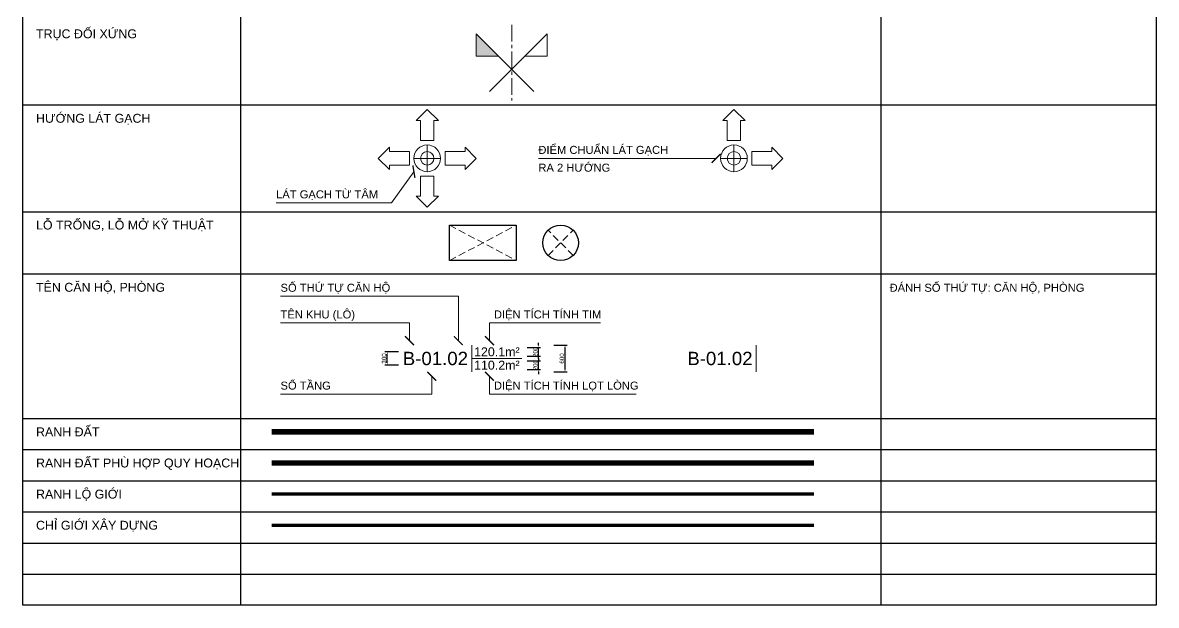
# Model space of a CAD drawing. Header units: millimetres. Extents: x -1682 to 23818, y -2364 to 49187.
# Drawn here: x -1682 to 23818, y -2364 to 10736 of the extents above; entities that cross this region are included whole.
import ezdxf
from ezdxf.enums import TextEntityAlignment as Align
from ezdxf.lldxf.tags import DXFTag

# ---------------------------------------------------------------- set-up
doc = ezdxf.new("R2010")
doc.units = ezdxf.units.MM
doc.set_wipeout_variables(frame=1)
for name, pattern in [('CENTERX2', [4, 2.5, -0.5, 0.5, -0.5]), ('HIDDEN2', [4.7624999999999975, 3.174999999999999, -1.587499999999999]), ('PHANTOM', [63.50000000000001, 31.75, -6.35, 6.35, -6.35, 6.35, -6.35])]:
    doc.linetypes.add(name, pattern=pattern)
for name, color, linetype in [('CGXD', 5, 'HIDDEN2'), ('RD-AB', 4, 'PHANTOM'), ('RD-QH', 6, 'CENTERX2'), ('RLG', 2, 'FENCELINE1')]:
    doc.layers.add(name, color=color, linetype=linetype)
for name, color, linetype, lineweight in [('CHU-1', 7, 'Continuous', 9), ('DIM', 1, 'Continuous', 5), ('HATCH', 9, 'Continuous', 9), ('KI-HIEU', 6, 'Continuous', 13), ('NET THAY', 2, 'Continuous', 25)]:
    doc.layers.add(name, color=color, linetype=linetype, lineweight=lineweight)
doc.layers.add('Z-NO-PLOT', color=249, linetype='Continuous', plot=False)
doc.styles.add('Arial', font='arial_0.ttf', dxfattribs={"height": 200})
doc.styles.add('TA1', font='arial_0.ttf')
doc.linetypes.add('FENCELINE1', pattern='A,6.35,-2.54,[133,ltypeshp.shx,S=2.54,R=0,X=-2.54,Y=0],-2.54,25.4', length=36.83)
tags = doc.linetypes.add('R-QH_LINE', pattern='A,0.5,-0.2,["R-QH",Standard,S=0.1,R=0,X=-0.1,Y=-0.05],-0.25', length=0.95).pattern_tags.tags
tags[6] = DXFTag(74, 10)
doc.dimstyles.new('D_100', dxfattribs={"dimtxt": 220, "dimasz": 150, "dimexe": 150, "dimexo": 150, "dimgap": 80, "dimtad": 1, "dimdec": 0, "dimzin": 9, "dimtxsty": 'TA1', "dimblk": 'ARCHTICK', "dimcen": 1, "dimdle": 150, "dimclrd": 256, "dimclre": 256, "dimclrt": 7, "dimadec": 0, "dimazin": 0, "dimtfac": 1, "dimtdec": 0, "dimtix": 1, "dimtmove": 1, "dimatfit": 3, "dimfxl": 0, "dimtolj": 1, "dimtzin": 0, "dimlwd": -1, "dimlwe": -1, "dimarcsym": 0})
doc.dimstyles.new('D_150_KTx1.5', dxfattribs={"dimtxt": 300, "dimasz": 225, "dimexe": 225, "dimexo": 225, "dimgap": 120, "dimtad": 1, "dimdec": 0, "dimzin": 9, "dimtxsty": 'TA1', "dimblk": 'ARCHTICK', "dimcen": 1, "dimdle": 225, "dimclrd": 256, "dimclre": 256, "dimclrt": 7, "dimadec": 0, "dimazin": 0, "dimtfac": 1, "dimtdec": 0, "dimtix": 1, "dimtmove": 1, "dimatfit": 3, "dimldrblk": 'ARCHTICK', "dimfxl": 0, "dimtolj": 1, "dimtzin": 0, "dimlwd": -1, "dimlwe": -1, "dimarcsym": 0})

# ---------------------------------------------------------------- blocks, each defined once
blk = doc.blocks.new('A$C2FA43BD4')
at = {"linetype": 'CENTERX2', "ltscale": 150}
blk.add_line((0, 1700), (0, 0), dxfattribs=at)
at = {"ltscale": 30}
for points in [[(500, 200), (-800, 1500), (-800, 1000), (-300, 1000)], [(-500, 200), (800, 1500), (800, 1000), (300, 1000)]]:
    blk.add_lwpolyline(points, dxfattribs=at)
blk.add_solid([(-800, 1000), (-800, 1500), (-300, 1000)], dxfattribs=at)
blk = doc.blocks.new('*U34')
at = {"ltscale": 30}
for p, q in [((0, -150), (0, 150)), ((-150, 0), (150, 0))]:
    blk.add_line(p, q, dxfattribs=at)
for points in [[(125, 425), (75, 425), (75, 200), (-75, 200), (-75, 425), (-125, 425), (0, 550)], [(-425, 125), (-425, 75), (-200, 75), (-200, -75), (-425, -75), (-425, -125), (-550, 0)], [(425, 125), (425, 75), (200, 75), (200, -75), (425, -75), (425, -125), (550, 0)], [(125, -425), (75, -425), (75, -200), (-75, -200), (-75, -425), (-125, -425), (0, -550)]]:
    blk.add_lwpolyline(points, close=True, dxfattribs=at)
for radius in [150, 75]:
    blk.add_circle((0, 0), radius, dxfattribs=at)
blk = doc.blocks.new('*U35')
at = {"ltscale": 30}
for p, q in [((0, -150), (0, 150)), ((-150, 0), (150, 0))]:
    blk.add_line(p, q, dxfattribs=at)
for points in [[(125, 425), (75, 425), (75, 200), (-75, 200), (-75, 425), (-125, 425), (0, 550)], [(425, 125), (425, 75), (200, 75), (200, -75), (425, -75), (425, -125), (550, 0)]]:
    blk.add_lwpolyline(points, close=True, dxfattribs=at)
for radius in [150, 75]:
    blk.add_circle((0, 0), radius, dxfattribs=at)
blk = doc.blocks.new('_ArchTick')
at = {"color": 0, "const_width": 0.15}
blk.add_lwpolyline([(-0.5, -0.5), (0.5, 0.5)], dxfattribs=at)
blk = doc.blocks.new('*U38')
blk.add_wipeout([(1128.349980452458, 599.9999999999927), (0, 599.9999999999927), (0, 0), (1128.349980452448, 0)])
blk.add_wipeout([(-1600.000000000011, 600.0000000000218), (-2.000888343900442e-11, 600.0000000000218), (-2.000888343900442e-11, 1.8189894035458565e-12), (-1600.000000000011, 1.8189894035458565e-12)])
for p, q in [((0, 0), (0, 600)), ((1128.349980452451, 300), (0, 300))]:
    blk.add_line(p, q)
at = {"color": 2, "style": 'Arial', "flags": 8}
blk.add_attdef('111.1M2', text='', height=200, dxfattribs=at).set_placement((1078.349980452451, 450), align=Align.MIDDLE_RIGHT)
at = {"color": 7, "style": 'Arial', "flags": 8}
blk.add_attdef('A-00.00', text='', height=300, dxfattribs=at).set_placement((-1550, 300), align=Align.MIDDLE_LEFT)
at = {"style": 'Arial', "flags": 8}
blk.add_attdef('222.2M2', text='', height=200, dxfattribs=at).set_placement((1078.349980452451, 150), align=Align.MIDDLE_RIGHT)
blk = doc.blocks.new('*U37')
blk.add_wipeout([(-1600.000000000011, 600.0000000000218), (-2.000888343900442e-11, 600.0000000000218), (-2.000888343900442e-11, 1.8189894035458565e-12), (-1600.000000000011, 1.8189894035458565e-12)])
blk.add_line((0, 0), (0, 600))
at = {"color": 7, "style": 'Arial', "flags": 8}
blk.add_attdef('A-00.00', text='', height=300, dxfattribs=at).set_placement((-1550, 300), align=Align.MIDDLE_LEFT)
blk = doc.blocks.new('*D80')
at = {"layer": 'Defpoints', "color": 0, "transparency": 16777216}
for p in [(6518.085693446934, 3336.200110091786), (6818.085693446934, 3336.200110091786), (6818.085693446934, 3036.200110091786)]:
    blk.add_point(p, dxfattribs=at)
at = {"layer": 'Z-NO-PLOT', "transparency": 16777216}
for p, q in [((6768.085693446934, 3336.200110091786), (6468.085693446934, 3336.200110091786)), ((6518.085693446934, 3086.200110091786), (6518.085693446934, 3286.200110091786)), ((6768.085693446934, 3036.200110091786), (6468.085693446934, 3036.200110091786))]:
    blk.add_line(p, q, dxfattribs=at)
for points in [[(6509.752360113601, 3286.200110091786), (6526.419026780267, 3286.200110091786), (6518.085693446934, 3336.200110091786)], [(6509.752360113601, 3086.200110091786), (6526.419026780267, 3086.200110091786), (6518.085693446934, 3036.200110091786)]]:
    blk.add_solid(points, dxfattribs=at)
at = {"layer": 'Z-NO-PLOT', "color": 7, "lineweight": 5, "transparency": 16777216, "insert": (6446.994288262758, 3186.200110091787), "char_height": 100, "attachment_point": 5, "rotation": 90, "style": 'TA1'}
blk.add_mtext('\\A1;300', dxfattribs=at)
blk = doc.blocks.new('*D81')
at = {"layer": 'Defpoints', "color": 0, "transparency": 16777216}
for p in [(9618.085693446934, 3436.200110091786), (9918.085693446934, 3436.200110091786), (9618.085693446934, 3236.200110091786)]:
    blk.add_point(p, dxfattribs=at)
at = {"layer": 'Z-NO-PLOT', "transparency": 16777216}
for p, q in [((9668.085693446934, 3436.200110091786), (9968.085693446934, 3436.200110091786)), ((9918.085693446934, 3486.200110091786), (9918.085693446934, 3536.200110091786)), ((9918.085693446934, 3236.200110091786), (9918.085693446934, 3436.200110091786)), ((9668.085693446934, 3236.200110091786), (9968.085693446934, 3236.200110091786)), ((9918.085693446934, 3186.200110091786), (9918.085693446934, 3136.200110091786))]:
    blk.add_line(p, q, dxfattribs=at)
for points in [[(9909.7523601136, 3486.200110091786), (9926.419026780268, 3486.200110091786), (9918.085693446934, 3436.200110091786)], [(9909.7523601136, 3186.200110091786), (9926.419026780268, 3186.200110091786), (9918.085693446934, 3236.200110091786)]]:
    blk.add_solid(points, dxfattribs=at)
at = {"layer": 'Z-NO-PLOT', "color": 7, "lineweight": 5, "transparency": 16777216, "insert": (9847.028394674764, 3336.200110091788), "char_height": 100, "attachment_point": 5, "rotation": 90, "style": 'TA1'}
blk.add_mtext('\\A1;200', dxfattribs=at)
blk = doc.blocks.new('*D82')
at = {"layer": 'Defpoints', "color": 0, "transparency": 16777216}
for p in [(10218.08569344693, 3486.200110091786), (10518.08569344693, 3486.200110091786), (10218.08569344693, 2886.200110091786)]:
    blk.add_point(p, dxfattribs=at)
at = {"layer": 'Z-NO-PLOT', "transparency": 16777216}
for p, q in [((10268.08569344693, 3486.200110091786), (10568.08569344693, 3486.200110091786)), ((10518.08569344693, 2936.200110091786), (10518.08569344693, 3436.200110091786)), ((10268.08569344693, 2886.200110091786), (10568.08569344693, 2886.200110091786))]:
    blk.add_line(p, q, dxfattribs=at)
for points in [[(10509.7523601136, 3436.200110091786), (10526.41902678027, 3436.200110091786), (10518.08569344693, 3486.200110091786)], [(10509.7523601136, 2936.200110091786), (10526.41902678027, 2936.200110091786), (10518.08569344693, 2886.200110091786)]]:
    blk.add_solid(points, dxfattribs=at)
at = {"layer": 'Z-NO-PLOT', "color": 7, "lineweight": 5, "transparency": 16777216, "insert": (10447.02839467476, 3186.200110091788), "char_height": 100, "attachment_point": 5, "rotation": 90, "style": 'TA1'}
blk.add_mtext('\\A1;600', dxfattribs=at)
blk = doc.blocks.new('*D83')
at = {"layer": 'Defpoints', "color": 0, "transparency": 16777216}
for p in [(9618.085693446934, 3136.200110091786), (9918.085693446934, 3136.200110091786), (9618.085693446934, 2936.200110091786)]:
    blk.add_point(p, dxfattribs=at)
at = {"layer": 'Z-NO-PLOT', "transparency": 16777216}
for p, q in [((9668.085693446934, 3136.200110091786), (9968.085693446934, 3136.200110091786)), ((9918.085693446934, 3186.200110091786), (9918.085693446934, 3236.200110091786)), ((9918.085693446934, 2936.200110091786), (9918.085693446934, 3136.200110091786)), ((9668.085693446934, 2936.200110091786), (9968.085693446934, 2936.200110091786)), ((9918.085693446934, 2886.200110091786), (9918.085693446934, 2836.200110091786))]:
    blk.add_line(p, q, dxfattribs=at)
for points in [[(9909.7523601136, 3186.200110091786), (9926.419026780268, 3186.200110091786), (9918.085693446934, 3136.200110091786)], [(9909.7523601136, 2886.200110091786), (9926.419026780268, 2886.200110091786), (9918.085693446934, 2936.200110091786)]]:
    blk.add_solid(points, dxfattribs=at)
at = {"layer": 'Z-NO-PLOT', "color": 7, "lineweight": 5, "transparency": 16777216, "insert": (9847.028394674764, 3036.200110091788), "char_height": 100, "attachment_point": 5, "rotation": 90, "style": 'TA1'}
blk.add_mtext('\\A1;200', dxfattribs=at)

msp = doc.modelspace()

# ---------------------------------------------------------------- linework, layer by layer
at = {"layer": 'CGXD', "ltscale": 200, "const_width": 75}
msp.add_lwpolyline([(16118.08569344693, -563.799889908214), (3918.085693446934, -563.799889908214)], dxfattribs=at)
at = {"layer": 'HATCH', "linetype": 'HIDDEN2', "ltscale": 50}
for p, q in [((7918.085693446934, 5386.200110091786), (9418.085693446934, 6186.200110091786)), ((7918.085693446934, 6186.200110091786), (9418.085693446934, 5386.200110091786)), ((10700.92840592157, 5503.357397617166), (10135.2429809723, 6069.042822566404)), ((10135.2429809723, 5503.357397617168), (10700.92840592157, 6069.042822566404))]:
    msp.add_line(p, q, dxfattribs=at)
at = {"layer": 'NET THAY'}
for p, q in [((3218.085693446934, 48336.20011009178), (3218.085693447574, -2363.799889908214)), ((17618.08569344693, 48336.20011009178), (17618.08569344746, -2363.799889908214)), ((-1681.914306553066, 8886.200110091786), (23818.08569344693, 8886.200110091786)), ((-1681.914306553066, 6486.200110091786), (23818.08569344693, 6486.200110091786)), ((-1681.914306553066, 5086.200110091786), (23818.08569344693, 5086.200110091786)), ((-1681.914306553066, 1836.200110091786), (23818.08569344693, 1836.200110091786)), ((-1681.914306553066, 1136.200110091786), (23818.08569344693, 1136.200110091786)), ((-1681.914306553066, 436.200110091786), (23818.08569344693, 436.200110091786)), ((-1681.914306553066, -263.799889908214), (23818.08569344693, -263.799889908214)), ((-1681.914306553066, -963.799889908214), (23818.08569344693, -963.799889908214)), ((-1681.914306553066, -1663.799889908214), (23818.08569344693, -1663.799889908214))]:
    msp.add_line(p, q, dxfattribs=at)
msp.add_lwpolyline([(-1681.914306553066, 48336.20011009178), (23818.08569344693, 48336.20011009178), (23818.08569344787, -2363.799889908214), (-1681.914306553066, -2363.799889908214)], close=True, dxfattribs=at)
at = {"layer": 'NET THAY', "ltscale": 30}
msp.add_lwpolyline([(7918.085693446934, 6186.200110091786), (9418.085693446934, 6186.200110091786), (9418.085693446934, 5386.200110091786), (7918.085693446934, 5386.200110091786)], close=True, dxfattribs=at)
msp.add_circle((10418.08569344693, 5786.200110091786), 400, dxfattribs=at)
at = {"layer": 'RD-AB', "ltscale": 20, "const_width": 125.0000000000037}
msp.add_lwpolyline([(16118.08569344693, 1536.200110091786), (3918.085693446934, 1536.200110091786)], dxfattribs=at)
at = {"layer": 'RD-QH', "linetype": 'R-QH_LINE', "ltscale": 1500, "const_width": 125}
msp.add_lwpolyline([(16118.08569344693, 836.200110091786), (3918.085693446934, 836.200110091786)], dxfattribs=at)
at = {"layer": 'RLG', "ltscale": 20, "const_width": 75}
msp.add_lwpolyline([(16118.08569344693, 136.200110091786), (3918.085693446934, 136.200110091786)], dxfattribs=at)

# ---------------------------------------------------------------- block references
at = {"layer": 'KI-HIEU', "linetype": 'ByBlock'}
msp.add_blockref('A$C2FA43BD4', (9318.085693446934, 8986.200110091786), dxfattribs=at)
at = {"layer": 'KI-HIEU', "linetype": 'ByBlock', "xscale": 2, "yscale": 2, "zscale": 2}
for name, p in [('*U34', (7418.085693446934, 7686.200110091786)), ('*U35', (14318.08569344693, 7686.200110091786))]:
    msp.add_blockref(name, p, dxfattribs=at)

# ---------------------------------------------------------------- texts
at = {"layer": 'CGXD', "ltscale": 200, "style": 'Arial'}
msp.add_text('CHỈ GIỚI XÂY DỰNG', height=200, dxfattribs=at).set_placement((-1381.914306553066, -663.799889908214))
at = {"layer": 'CHU-1', "style": 'Arial'}
for s, height, p in [('TRỤC ĐỐI XỨNG', 200, (-1381.914306553066, 10386.20011009179)), ('HƯỚNG LÁT GẠCH', 200, (-1381.914306553066, 8486.200110091786)), ('ĐIỂM CHUẨN LÁT GẠCH', 180, (9918.085693446934, 7786.200110091786)), ('RA 2 HƯỚNG', 180, (9918.085693446934, 7386.200110091786)), ('LÁT GẠCH TỪ TÂM', 180, (4018.085693446934, 6786.200110091786)), ('LỖ TRỐNG, LỖ MỞ KỸ THUẬT', 200, (-1381.914306553066, 6086.200110091786)), ('TÊN CĂN HỘ, PHÒNG', 200, (-1381.914306553066, 4686.200110091786)), ('SỐ THỨ TỰ CĂN HỘ', 180, (4118.085693446934, 4686.200110091786)), ('ĐÁNH SỐ THỨ TỰ: CĂN HỘ, PHÒNG', 180, (17818.08569344693, 4686.200110091786)), ('TÊN KHU (LÔ)', 180, (4118.085693446934, 4086.200110091786)), ('DIỆN TÍCH TÍNH TIM', 180, (8918.085693446934, 4086.200110091786)), ('SỐ TẦNG', 180, (4118.085693446934, 2486.200110091786)), ('DIỆN TÍCH TÍNH LỌT LÒNG', 180, (8918.085693446934, 2486.200110091786))]:
    msp.add_text(s, height=height, dxfattribs=at).set_placement(p)
at = {"layer": 'RD-AB', "ltscale": 20, "style": 'Arial'}
msp.add_text('RANH ĐẤT ', height=200, dxfattribs=at).set_placement((-1381.914306553066, 1436.200110091786))
at = {"layer": 'RD-QH', "linetype": 'R-QH_LINE', "ltscale": 1500, "style": 'Arial'}
msp.add_text('RANH ĐẤT PHÙ HỢP QUY HOẠCH ', height=200, dxfattribs=at).set_placement((-1381.914306553066, 736.200110091786))
at = {"layer": 'RLG', "ltscale": 20, "style": 'Arial'}
msp.add_text('RANH LỘ GIỚI', height=200, dxfattribs=at).set_placement((-1381.914306553066, 36.20011009178597))

# ---------------------------------------------------------------- dimensions: what is measured, and where the dimension line sits
at = {"layer": 'Z-NO-PLOT', "lineweight": 5}
dim = msp.add_linear_dim(base=(10518.08569344693, 3486.200110091786), p1=(10218.08569344693, 2886.200110091786), p2=(10218.08569344693, 3486.200110091786), angle=90, dimstyle='D_100', override={"dimtxt": 100, "dimasz": 50, "dimexe": 50, "dimexo": 50, "dimgap": 20, "dimsah": 1, "dimdle": 50}, dxfattribs=at)
dim.commit()
dim.dimension.update_dxf_attribs({"geometry": '*D82', "text_midpoint": (10447.02839467476, 3186.200110091788)})

# ---------------------------------------------------------------- leaders
at = {"layer": 'DIM'}
for points in [[(13918.08569344693, 7686.200110091786), (13118.08569344693, 7686.200110091786), (9918.085693446934, 7686.200110091786)], [(7118.085693446934, 7386.200110091786), (6618.085693446934, 6686.200110091786), (4018.085693446934, 6686.200110091786)]]:
    msp.add_leader(points, dimstyle='D_150_KTx1.5', override={"dimasz": 200, "dimtad": 0, "dimtxsty": 'TA1', "dimfxl": 10, "dimfxlon": 1, "dimarcsym": 1}, dxfattribs=at)

# ---------------------------------------------------------------- next in the draw order: block references
at = {"layer": 'KI-HIEU', "linetype": 'ByBlock'}
for name, p, values in [('*U38', (8418.085693446934, 2886.200110091786), {'222.2M2': '110.2m²', '111.1M2': '120.1m²', 'A-00.00': 'B-01.02'}), ('*U37', (14818.08569344693, 2886.200110091786), {'A-00.00': 'B-01.02'})]:
    msp.add_blockref(name, p, dxfattribs=at).add_auto_attribs(values)

# ---------------------------------------------------------------- next in the draw order: dimensions: what is measured, and where the dimension line sits
at = {"layer": 'Z-NO-PLOT', "lineweight": 5}
for base, p1, p2, override, picture, middle in [((6518.085693446934, 3336.200110091786), (6818.085693446934, 3036.200110091786), (6818.085693446934, 3336.200110091786), {"dimtxt": 100, "dimasz": 50, "dimexe": 50, "dimexo": 50, "dimgap": 20, "dimsah": 1, "dimdle": 50}, '*D80', (6446.994288262758, 3186.200110091787)), ((9918.085693446934, 3436.200110091786), (9618.085693446934, 3236.200110091786), (9618.085693446934, 3436.200110091786), {"dimtxt": 100, "dimasz": 50, "dimexe": 50, "dimexo": 50, "dimgap": 20, "dimtxsty": 'TA1', "dimsah": 1, "dimdle": 50}, '*D81', (9847.028394674764, 3336.200110091788)), ((9918.085693446934, 3136.200110091786), (9618.085693446934, 2936.200110091786), (9618.085693446934, 3136.200110091786), {"dimtxt": 100, "dimasz": 50, "dimexe": 50, "dimexo": 50, "dimgap": 20, "dimtxsty": 'TA1', "dimsah": 1, "dimdle": 50}, '*D83', (9847.028394674764, 3036.200110091788))]:
    dim = msp.add_linear_dim(base=base, p1=p1, p2=p2, angle=90, dimstyle='D_100', override=override, dxfattribs=at)
    dim.commit()
    dim.dimension.update_dxf_attribs({"geometry": picture, "text_midpoint": middle})

# ---------------------------------------------------------------- next in the draw order: leaders
at = {"layer": 'DIM'}
for points in [[(8118.085693446934, 3586.200110091786), (8118.085693446934, 4586.200110091786), (4118.085693446934, 4586.200110091786)], [(7018.085693446934, 3586.200110091786), (7018.085693446934, 3986.200110091786), (4118.085693446934, 3986.200110091786)], [(8818.085693446934, 3586.200110091786), (8818.085693446934, 3986.200110091786), (11318.08569344693, 3986.200110091786)], [(7518.085693446934, 2786.200110091786), (7518.085693446934, 2386.200110091786), (4118.085693446934, 2386.200110091786)], [(8818.085693446934, 2786.200110091786), (8818.085693446934, 2386.200110091786), (12118.08569344693, 2386.200110091786)]]:
    msp.add_leader(points, dimstyle='D_150_KTx1.5', override={"dimasz": 200, "dimtad": 0, "dimfxl": 10, "dimfxlon": 1, "dimarcsym": 1}, dxfattribs=at)

doc.saveas('drawing.dxf')
